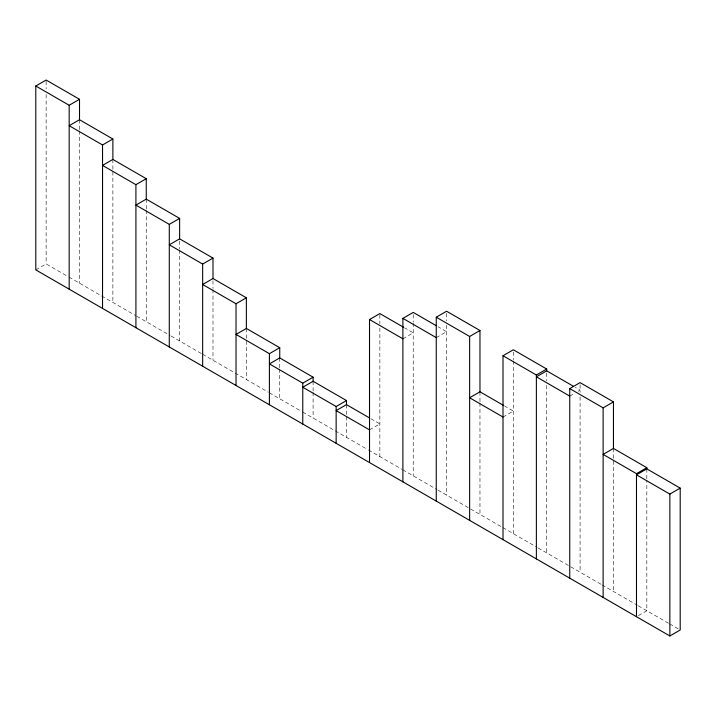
<?xml version="1.0" encoding="UTF-8"?>
<svg xmlns="http://www.w3.org/2000/svg" width="716" height="716" viewBox="0 0 716 716"><rect width="100%" height="100%" fill="white"/><g stroke="black" fill="none" stroke-linecap="round" stroke-linejoin="round"><path stroke-width="0.54" stroke-dasharray="3.58 2.69" d="M35.8 269.896L46.137 263.927L68.065 276.591M402.893 338.802L413.23 332.833L404.647 327.883M436.259 337.639L446.596 331.669L438.013 326.72M369.519 429.869L379.856 423.908L370.324 418.395M503.008 417.034L513.345 411.065L504.762 406.115M569.748 396.091L574.447 393.379M578.206 391.205L580.085 390.122L575.315 387.365M638.368 615.617L646.825 610.73L646.825 480.024M69.022 277.137L135.763 315.675M136.72 316.221L170.086 335.491M171.043 336.037L201.554 353.65M202.512 354.205L268.294 392.189M269.252 392.735L301.669 411.458M302.626 412.004L367.46 449.442M368.409 449.988L401.783 469.257M402.741 469.803L437.064 489.628M438.013 490.174L501.898 527.057M502.856 527.611L537.179 547.427M538.128 547.973L601.064 584.31M602.013 584.856L637.294 605.226M638.251 605.781L668.762 623.394M669.711 623.94L679.242 629.445M646.825 468.855L646.825 478.906M613.46 448.44L613.46 591.461M580.085 384.76L580.085 392.359M580.085 396.825L580.085 572.2M546.711 373.09L546.711 380.912M546.711 385.378L546.711 552.931M513.345 352.004L513.345 359.799M513.345 360.918L513.345 533.662M479.971 391.804L479.971 401.828M479.971 402.947L479.971 514.392M446.596 313.384L446.596 320.92M446.596 325.216L446.596 495.132M413.23 314.557L413.23 322.084M413.23 323.158L413.23 475.863M379.856 314.682L379.856 323.596M379.856 328.053L379.856 456.593M346.481 404.638L346.481 415.531M346.481 416.623L346.481 437.324M313.107 381.279L313.107 391.312M313.107 392.431L313.107 418.063M279.741 357.928L279.741 367.872M279.741 368.973L279.741 398.794M246.367 328.447L246.367 379.525M212.992 280.744L212.992 288.467M212.992 289.577L212.992 360.264M179.626 241.05L179.626 248.828M179.626 249.938L179.626 340.995M146.252 199.129L146.252 209.161M146.252 210.28L146.252 321.726M112.877 159.435L112.877 170.605M112.877 171.724L112.877 302.456M79.512 119.733L79.512 129.739M79.512 130.849L79.512 283.196M46.137 81.15L46.137 88.954M46.137 94.521L46.137 263.927"/><path stroke-width="1.07" d="M680.2 488.124L669.863 494.094L636.488 474.824L646.825 468.855L680.2 488.124L680.2 629.999L669.863 635.969L35.8 269.896L35.8 86.001L46.137 80.031L79.512 99.3L79.512 119.733L112.877 139.002L112.877 159.435L146.252 178.696L146.252 199.129L179.626 218.398L179.626 238.831L212.992 258.1L212.992 278.533L246.367 297.793L246.367 328.447L279.741 347.716L279.741 357.928L313.107 377.198L313.107 381.279L346.481 400.548L346.481 404.638L369.366 417.849M35.8 86.001L69.175 105.27L79.512 99.3M79.512 119.733L69.175 125.703L102.54 144.972L112.877 139.002M112.877 159.435L102.54 165.405L135.915 184.665L146.252 178.696M146.252 199.129L135.915 205.098L169.289 224.368L179.626 218.398M179.626 238.831L169.289 244.8L202.655 264.07L212.992 258.1M212.992 278.533L202.655 284.503L236.029 303.763L246.367 297.793M246.367 328.447L236.029 334.417L269.404 353.677L279.741 347.716M279.741 357.928L269.404 363.898L302.77 383.167L313.107 377.198M369.519 462.563L369.519 319.533L379.856 313.572L403.69 327.328M402.893 481.832L402.893 318.369L413.23 312.4L436.107 325.619M313.107 381.279L302.77 387.249L336.144 406.518L346.481 400.548M436.259 501.102L436.259 317.206L446.596 311.236L479.971 330.506L479.971 391.804L503.804 405.56M346.481 404.638L336.144 410.608L369.519 429.869M436.259 317.206L469.633 336.475L479.971 330.506M503.008 539.631L503.008 355.736L513.345 349.775L546.711 369.035L546.711 370.852L573.409 386.264M479.971 391.804L469.633 397.774L503.008 417.034M503.008 355.736L536.373 375.005L546.711 369.035M546.711 370.852L536.373 376.822L569.748 396.091M569.748 578.161L569.748 388.591L580.085 382.621L613.46 401.891L613.46 448.44L646.825 467.7L646.825 468.855M569.748 388.591L603.123 407.86L613.46 401.891M613.46 448.44L603.123 454.409L636.488 473.67L646.825 467.7M402.893 318.369L436.259 337.639M369.519 319.533L402.893 338.802M669.863 494.094L669.863 635.969M636.488 473.67L636.488 616.7M603.123 407.86L603.123 597.43M536.373 375.005L536.373 558.901M469.633 336.475L469.633 520.362M336.144 406.518L336.144 443.293M302.77 383.167L302.77 424.033M269.404 353.677L269.404 404.764M236.029 303.763L236.029 385.494M202.655 264.07L202.655 366.225M169.289 224.368L169.289 346.965M135.915 184.665L135.915 327.695M102.54 144.972L102.54 308.426M69.175 105.27L69.175 289.157"/></g></svg>
